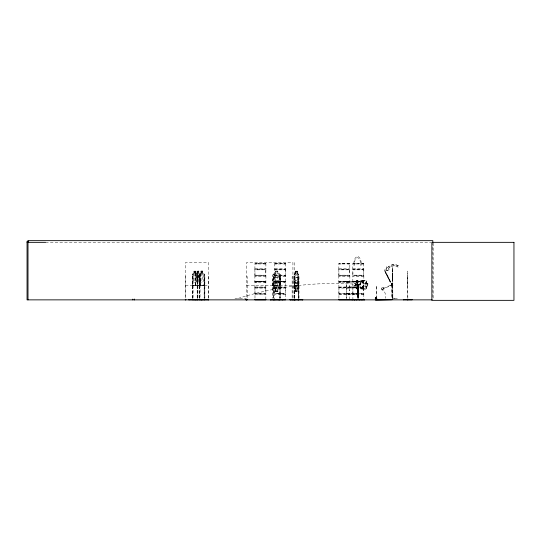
<?xml version="1.0" encoding="UTF-8"?>
<svg xmlns="http://www.w3.org/2000/svg" width="541" height="541" viewBox="0 0 541 541"><rect width="100%" height="100%" fill="white"/><g stroke="black" fill="none" stroke-linecap="round" stroke-linejoin="round"><path stroke-width="0.41" stroke-dasharray="2.71 2.03" d="M254.987 290.754L254.987 299.484M254.987 272.502L254.872 275.565L265.922 275.565L265.841 287.893M265.814 290.754L265.82 288.022L265.922 294.094L254.852 293.952M265.814 272.502L265.922 269.161L254.885 269.134L254.96 263.393L265.908 263.426L254.939 263.393M274.787 290.754L274.713 293.756L285.756 293.952L274.693 293.783M285.736 269.357L274.7 269.465L274.781 275.261L274.787 272.502M285.621 290.754L285.743 287.548M285.621 272.502L285.689 269.533M338.923 290.754L338.923 299.484M338.923 272.502L338.815 275.565L349.865 275.565L349.757 290.754M349.757 272.502L349.851 263.426L338.882 263.602M352.921 290.754L352.847 293.756L363.85 293.783L363.755 299.484M352.921 272.502L352.813 275.565L363.863 275.565L363.755 290.754M357.594 290.632L357.594 286.926L346.754 286.892L346.74 281.543M363.755 272.502L363.87 269.357M392.658 281.509L392.665 278.656M392.766 278.656L392.583 281.55L392.577 278.703M392.638 276.383L392.678 281.55M392.881 299.849L392.658 270L392.671 278.716L392.59 276.41M392.638 271.055L392.678 270.04L392.651 271.048M376.157 297.848L375.65 297.956M392.59 271.082L392.705 267.173M254.899 275.538L254.872 287.406L265.901 287.386M265.814 276.241L254.987 276.241M265.814 299.484L265.915 294.121M274.801 263.406L274.693 269.472M274.767 276.113L274.774 293.411L285.628 293.411L285.634 288.055L274.774 288.089M285.716 294.121L285.621 299.484M285.634 294.46L274.774 294.487L274.787 299.484M349.777 263.413L338.882 263.393L338.815 269.161L349.878 269.215M338.801 275.592L338.909 287.143M349.757 276.241L338.923 276.241M338.835 294.115L349.851 294.121L349.757 288.022M349.757 299.484L349.851 294.121M363.775 263.629L352.881 263.393L352.786 269.303L352.908 275.166L363.762 275.166L363.762 269.837L352.908 269.837M363.822 275.896L352.82 275.876L352.867 287.264M363.755 276.241L352.921 276.241M363.762 288.089L363.85 293.81M274.781 275.261L274.74 275.957M338.882 287.264L338.835 287.751L349.817 287.805M376.049 298.24C375.055 297.739 376.915 297.969 375.927 298.152M376.279 297.888L376.286 298.057M274.754 275.389L285.716 275.538L285.743 287.46M285.634 276.18L274.787 276.241M385.902 270.899L386.416 266.639L385.902 270.899L389.939 269.411L388.634 268.383A6.938 6.911 46.5 0 1 397.608 266.727M346.754 298.037L346.754 294.372L357.608 294.372L357.729 293.831L357.594 293.33L346.754 293.296L346.653 287.575L357.682 287.596M359.183 284.877C360.833 283.498 349.033 285.526 359.183 284.383M357.013 281.198L357.141 280.346M357.101 288.779L357.141 287.995M274.693 263.595L285.749 263.508L274.767 263.629M285.749 281.753L274.659 281.753L274.767 281.381L285.722 281.442M357.635 281.523L346.632 281.638L346.693 287.237L357.669 287.237M363.856 281.78L363.775 281.381L338.93 281.604M293.905 280.252L294.385 277.411L298.105 277.411M293.959 280.265L294.466 277.411M298.165 285.425L298.727 282.585L298.247 285.425L294.52 285.425L294.04 282.571L294.602 285.425M356.715 288.082L356.654 288.908M357.013 288.779L357.013 280.441M357.432 288.84L357.432 288.11M338.801 287.494L349.838 287.386M197.573 282.571L197.005 285.425L197.634 282.585L197.634 274.929L197.066 273.908M203.923 285.33L204.457 282.571L204.593 274.929L204.626 298.206M203.971 285.425L204.518 282.585M200.055 285.425L200.684 282.585L200.684 274.929M200.129 285.425L200.684 282.585M359.921 284.458L357.019 284.593L359.921 284.816L359.941 284.465L359.921 284.816M357.128 284.816L357.155 284.478M375.826 298.192L375.745 297.841M375.799 297.861L376.238 298.226M376.144 297.949L376.191 298.192M254.872 269.161L254.973 275.166L265.827 275.166L265.827 269.81L254.973 269.837M254.865 287.433L254.973 293.411L265.827 293.445M338.835 269.141L338.909 275.166L349.763 275.166L349.763 269.837L338.909 269.837M272.907 280.265L273.793 277.506M280.4 282.571L279.514 285.33L273.712 285.33M279.575 285.425L280.481 282.585M297.036 288.833L297.807 287.88L297.043 274.956L295.589 274.956L295.589 280.285L294.811 282.551L294.811 287.88L295.589 288.833M297.171 273.908L297.171 271.055L295.542 271.055L295.589 274.003L294.818 274.956L294.818 280.285L295.589 282.571L295.589 287.88L297.036 287.88L296.184 285.269L295.379 287.859L294.906 287.886L295.88 284.627C293.878 281.192 295.352 279.19 296.211 283.998C296.948 279.298 298.605 281.083 296.522 284.607C298.429 296.948 296.766 275.295 297.82 274.956L297.043 274.003L297.043 271.149M352.8 269.188L363.877 269.215M357.716 293.946L346.666 294L346.767 299.369M363.863 294.094L352.82 294.121L352.921 299.484M338.869 293.695L349.838 293.783M346.693 294.027L346.767 287.968L357.608 287.968M346.693 293.607L357.696 293.662M285.722 281.55L274.72 281.591M349.851 269.438L338.835 269.465M363.85 269.472L352.847 269.499M363.85 287.69L352.786 287.521L363.863 287.467M274.693 269.134L285.736 269.222M285.695 275.896L274.713 275.896M285.695 287.744L274.713 287.744M264.441 263.947L265.394 263.947M264.441 282.192L265.394 282.192M284.241 263.947L285.195 263.947M284.241 282.192L285.195 282.192M348.377 263.947L349.33 263.947M362.375 263.947L363.329 263.947M356.221 282.071L357.168 282.071M362.375 282.192L363.329 282.192M355.004 263.819L354.105 265.509L353.219 263.819L355.112 263.947M297.99 288.833L298.504 287.88L298.504 280.265L297.99 277.506M298.01 288.928L298.639 287.92L298.727 274.929L298.233 273.908L297.097 273.908M294.04 274.956L294.534 273.908L295.623 273.908M294.115 274.956L294.615 273.908M277.871 291.782L277.831 288.833L279.088 287.88L279.088 282.551L277.831 280.265L277.831 274.956L275.477 274.956L275.477 280.285L274.213 282.551L274.213 287.88L275.477 288.833M279.589 273.908L277.918 273.908L277.918 271.055L275.396 271.055L275.477 274.003L274.219 274.956L274.219 280.285L275.477 282.571L275.477 287.88L277.831 287.88L277.831 282.551L279.095 280.285L279.095 274.956L277.831 274.003L277.878 271.149L275.477 271.149M365.858 288.955L366.338 288.096L366.338 281.536M365.878 289.05L366.419 288.096M255.494 263.947L257.178 263.947M255.494 282.192L257.178 282.192M275.295 263.947L276.978 263.947M275.295 282.192L276.978 282.192M339.43 263.947L341.114 263.947M339.43 282.192L341.114 282.192M347.268 282.071L348.959 282.071M192.914 273.908L192.271 274.956L192.941 274.003L203.998 274.003M199.859 285.425L199.176 282.585L199.176 274.916L199.805 273.908M199.23 274.956L199.879 273.908M195.281 274.956L195.93 273.908M195.355 274.956L195.957 274.003M273.76 274.003L272.962 274.97L273.016 298.206M279.548 288.833L280.353 287.866M398.203 265.726A8.101 8.074 46.5 0 0 388.431 266.875L388.37 266.929A8.101 8.074 46.5 0 1 398.142 265.78C400.022 265.861 398.332 268.235 397.554 266.781A6.938 6.911 46.5 0 0 388.58 268.437M265.888 263.406L265.915 269.134M265.807 281.651L254.858 281.469L265.861 281.868M274.801 281.651L285.689 281.651M363.741 263.406L363.822 269.107M349.743 281.651L338.903 281.861M357.587 281.53L357.594 299.369M388.431 266.875L387.667 267.714L386.362 266.686M194.057 274.003L193.164 274.956L193.164 280.285L194.057 282.571L195.72 282.571L196.606 280.285L196.606 274.956L195.72 274.003L195.72 271.149M254.987 281.591L265.827 281.604M265.807 263.954L254.994 263.954M265.807 282.179L255.007 282.192M285.607 263.954L274.801 263.954M285.607 282.199L274.808 282.192M349.743 263.954L338.93 263.954M363.741 263.954L352.935 263.954M349.743 282.179L338.943 282.192M357.587 282.084L346.788 282.071M363.741 282.199L352.942 282.192M357.405 281.137C358.25 279.934 355.863 279.934 356.715 281.137M358.277 284.816L358.277 284.465M360.678 281.536L362.132 280.488M357.405 281.225L357.432 280.373M356.715 287.995L357.405 287.995M391.224 283.748C391.657 282.787 391.427 286.365 392.516 285.411M392.61 267.268L392.705 270.121M392.59 270.128L392.766 278.669M392.448 285.479L386.152 272.644L385.828 273.158M389.074 279.744L390.507 282.206L384.022 269.384L392.178 285.58M388.512 278.615L388.661 278.919L385.253 271.954L386.152 272.684M355.559 284.87L355.559 284.39M391.603 283.599L392.529 285.445M385.801 272.867L385.341 271.913L385.861 272.826M381.351 288.164L383.129 287.413L383.975 289.421L382.189 290.165L381.351 288.164L381.736 289.144M383.522 288.394L390.142 285.377L390.318 285.81L383.65 288.644L383.136 287.44M390.277 285.716L392.286 284.897C389.642 286.331 389.459 285.438 392.286 284.897M265.854 281.847L254.96 281.861M352.935 263.406L363.809 263.595M385.956 270.845L389.939 269.411M358.041 284.458L358.041 284.816M234.977 298.537L245.959 298.483M199.135 274.889L197.911 277.567C197.134 273.158 195.145 274.747 197.526 278.23C195.091 281.881 197.066 283.45 197.884 278.838C198.648 283.45 200.725 281.888 198.263 278.209L199.298 274.902L199.304 298.206M392.509 283.22L392.482 285.33L392.908 285.283M392.495 285.29L392.577 271.027M392.955 283.268L392.577 283.268M45.64 242.348L431.021 242.348M254.973 268.769L265.827 268.769M274.774 268.769L285.628 268.769L285.695 269.107M338.909 268.769L349.763 268.769M352.908 268.769L363.762 268.769M254.899 269.465L265.901 269.465M274.774 269.837L285.628 269.837L285.702 275.504M200.954 271.055L202.814 271.055M194.057 271.149L195.795 271.149M197.08 271.149L198.831 271.149M201.015 271.149L202.753 271.149M295.589 271.149L297.124 271.149M192.839 273.908L194.07 273.908M195.774 273.908L197.093 273.908M198.811 273.908L201.029 273.908M202.74 273.908L204.025 273.908L204.593 274.929M273.712 274.003L279.555 274.003L280.353 274.956L280.306 287.866M294.554 274.003L298.213 274.003M274.774 275.166L285.628 275.166M254.899 275.869L265.901 275.869M338.835 275.869L349.838 275.869M185.401 276.661L185.793 276.661L185.793 298.192M192.346 276.661L193.069 276.661L193.069 298.206M197.174 276.661L197.898 276.661L197.898 298.206M199.304 276.661L200.035 276.661M208.603 276.661L208.204 276.661L208.204 298.192M246.52 276.661L247.311 276.661L247.311 298.192M272.874 276.661L273.712 276.661L273.712 299.863M292.924 276.661L292.14 276.661L292.14 298.192M294.115 276.661L294.798 276.661L294.798 298.206M407.569 276.661L407.873 299.863M273.746 277.506L279.596 277.506M294.426 277.506L298.071 277.506M197.154 280.285L198.831 280.285L198.831 274.956L197.154 274.956L197.174 298.206M275.477 280.265L277.831 280.285M295.589 280.265L297.043 280.285M362.057 280.583L365.946 280.583M366.385 281.496L366.419 283.437M363.775 281.847L352.86 281.841M192.346 298.206L192.211 274.916L192.211 282.585L192.9 285.425M275.477 282.551L277.831 282.571M295.589 282.551L297.043 282.571M366.385 283.342L367.894 283.342L367.894 286.196L366.338 286.101L365.865 287.528L363.2 287.528L362.057 286.101L362.057 283.437L363.2 282.01L365.865 282.01L366.338 283.437L367.846 283.437M354.524 283.545L355.505 283.545M358.974 284.627L359.4 284.627M192.867 285.33L203.998 285.33M294.554 285.33L298.213 285.33M357.486 285.364L358.811 285.364M392.969 285.344L391.873 285.364L391.873 298.253M204.045 285.425L192.826 285.425L192.211 282.585M273.651 285.425L279.616 285.425M407.569 285.425L407.474 271.055L407.569 298.206M354.524 285.716L355.505 285.716M185.401 285.763L208.596 285.763M246.52 285.763L292.924 285.763M254.973 287.014L265.827 287.014M274.774 287.014L285.628 287.014M338.909 287.014L349.763 287.014M352.908 287.014L363.762 287.014M274.7 287.386L285.709 287.386M254.899 287.717L265.901 287.717M280.434 280.252L279.616 277.411L273.692 277.411L272.826 280.252L272.826 287.92L273.793 288.833M280.394 287.907L279.589 288.928L277.871 288.928M293.905 287.907L294.067 274.916L294.115 298.206M254.973 288.089L265.827 288.089M349.763 293.411L338.909 293.411L338.923 288.055L349.763 288.089M366.385 288.143L366.419 286.101M273.746 288.833L279.596 288.833M294.426 288.833L298.071 288.833M273.712 288.928L275.389 288.928M294.399 288.928L295.535 288.928M297.009 288.928L298.091 288.928M362.057 288.955L365.939 288.955M365.959 289.05L362.051 289.05L360.631 288.17L360.631 281.462L362.051 280.488L365.966 280.488L366.467 281.496M275.43 291.687L277.831 291.687M295.508 291.687L297.036 291.687M275.349 291.782L277.912 291.782L277.912 288.928M363.762 293.411L352.908 293.411L352.86 287.771M254.899 293.783L265.901 293.783M254.973 294.487L265.827 294.487M338.909 294.487L349.763 294.487M363.762 294.487L352.908 294.46M375.44 297.807L375.65 298.28M376.306 297.807L376.326 298.28M376.414 297.956L375.048 298.077M375.048 298.105L376.414 298.138M375.461 298.598L377.057 298.598L377.057 299.606M285.682 263.426L285.621 268.83M362.139 288.955L360.759 288.096L360.759 281.536M360.678 288.096L362.132 289.05M356.715 281.225L364.208 281.137L364.208 280.346L356.634 280.441L356.715 288.962L364.208 288.867L364.208 288.082L352.915 288.022M272.826 287.92L273.76 288.928M279.548 273.908L280.481 274.916L280.4 298.206M200.042 273.908L200.623 274.97M200.014 274.003L200.549 274.97L200.549 282.571M203.95 273.908L204.532 274.97M196.992 273.908L197.573 274.97M365.885 280.488L366.419 281.536M385.882 273.131L388.607 278.784M298.152 273.908L298.679 274.97M294.5 288.833L294.04 287.866L294.48 288.928M383.643 288.637L383.975 289.421M363.762 275.166L363.85 275.538M349.851 275.538L349.763 275.166M338.835 287.717L338.923 288.055M274.74 294.203L274.787 294.487M265.915 275.538L265.814 275.166M381.804 289.185L382.189 290.165M200.123 280.285L201.015 282.571L202.679 282.571L203.572 280.285L203.572 274.956L202.679 274.003L202.679 271.149M279.548 277.506L280.353 280.265M273.76 285.33L272.874 282.585L273.699 285.425M195.355 282.571L195.957 285.33M195.91 285.425L195.281 282.571L195.22 274.916L195.22 282.585L195.835 285.425M199.304 282.571L199.9 285.33M298.023 277.411L298.585 280.265M433.152 243.18L433.152 299.863M432.82 242.348L432.82 299.863M392.786 285.344L392.84 299.863M392.658 285.364L392.658 299.863M392.097 285.344L392.184 299.849M392.002 285.344L392.056 299.863M376.61 298.984L376.61 285.432L376.489 298.984M375.603 297.712L375.603 298.842M375.461 297.712L375.461 298.842M367.812 283.342L367.812 286.196M363.951 280.346L363.951 281.137M363.951 288.082L363.951 288.867M360.171 283.964L360.171 285.296M359.292 283.964L359.292 285.296M358.744 298.253L358.811 285.121L357.486 285.121L357.581 298.253M358.656 285.364L358.609 298.253M358.494 285.121L358.494 284.153L357.797 284.153L357.797 285.121M358.413 285.364L358.413 298.253M358.291 284.153L358.331 298.253M358.21 298.253L358.162 285.364L358.088 298.253M358.007 284.153L357.959 298.253M357.885 285.364L357.885 298.253M357.276 281.225L357.276 287.995M348.634 281.787L348.62 282.192M299.011 298.206L299.011 276.661L298.328 276.661L298.328 298.206M298.754 276.661L298.754 298.206M298.598 274.97L298.585 299.863M297.097 271.055L297.124 274.003M297.083 288.928L297.083 291.782L295.454 291.782L295.454 288.928M296.955 288.833L297.009 291.782M295.623 271.055L295.67 274.003M295.508 288.833L295.535 291.782M294.547 276.661L294.547 298.206M294.446 262.568L294.372 298.206M294.142 276.661L294.142 298.192M292.924 298.192L292.924 262.568L246.52 262.568L246.52 298.192M280.536 298.206L280.536 276.661L279.704 276.661L279.704 298.206M279.846 276.661L279.846 298.206M275.43 288.833L275.477 291.687M275.396 271.055L275.396 273.908L273.678 273.908L272.874 274.929L272.874 298.206M275.349 288.928L275.389 291.782M273.57 276.661L273.57 298.206M208.603 298.192L208.596 262.568L185.401 262.568L185.401 298.192M204.863 298.206L204.863 276.661L204.133 276.661L204.133 298.206M204.37 276.661L204.37 299.863M202.74 271.055L202.753 274.003M201.09 271.149L201.09 274.003M201.029 271.055L201.015 274.003L200.123 274.956L200.035 298.206M199.798 276.661L199.798 298.206M199.541 276.661L199.541 298.206M198.757 271.149L198.757 274.003M197.668 276.661L197.668 298.206M197.499 274.97L197.499 282.571M197.411 276.661L197.411 299.863M197.093 271.055L197.154 274.003L196.255 274.956L196.255 280.285L197.154 282.571L198.831 282.571L199.724 280.285L199.724 274.956L198.831 274.003L198.885 271.055L197.019 271.055L197.08 274.003M195.849 273.908L195.849 271.055L193.996 271.055L193.996 273.908M195.774 271.055L195.795 274.003M194.07 271.055L194.131 274.003M192.839 276.661L192.839 298.206M192.582 276.661L192.582 298.206M381.419 288.306A260.025 45.322 -5.8 0 1 385.334 298.274M238.256 298.355A476.006 386.754 -90 0 1 353.713 284.086M353.828 263.819A7.31 3.713 -90 0 1 357.54 256.508A7.31 3.713 -90 0 1 361.253 263.819L361.861 263.819L360.915 265.509L359.961 263.819L360.577 263.819A6.1 3.097 -90 0 0 357.479 257.712A6.1 3.097 -90 0 0 354.382 263.819M362.619 286.534L362.7 287.264L364.35 285.364C366.534 289.225 366.541 285.804 364.668 284.803C366.534 283.829 366.555 280.231 364.336 284.187C362.044 280.13 362.064 283.714 364.032 284.755L362.619 286.534M274.409 281.225L276.079 284.607C272.678 288.4 275.639 289.455 276.627 285.269C277.634 289.469 280.421 288.36 277.12 284.627C280.63 280.651 277.56 279.602 276.579 283.998L275.193 281.239L274.409 281.225M254.994 281.232L265.814 281.239L255.007 281.239M274.801 281.232L285.621 281.239L274.808 281.239M338.93 281.232L349.757 281.239L338.943 281.239M352.935 281.232L363.755 281.239L352.942 281.239M388.215 277.607L389.222 279.656L388.228 277.601M195.423 271.629L194.347 271.629L194.347 272.576L195.423 272.576L195.423 271.629M198.527 271.629L197.451 271.629L197.451 272.576L198.527 272.576L198.527 271.629M202.381 271.629L201.313 271.629L201.313 272.576L202.381 272.576L202.381 271.629M277.411 271.629L275.896 271.629L275.896 272.576L277.411 272.576L277.411 271.629M296.786 271.629L295.853 271.629L295.853 272.576L296.786 272.576L296.786 271.629M195.72 274.956L194.057 274.956L194.057 280.285L195.72 280.285L195.72 274.956M202.679 274.956L201.015 274.956L201.015 280.285L202.679 280.285L202.679 274.956M365.865 283.437L363.2 283.437L363.2 286.101L365.865 286.101L365.865 283.437M367.528 283.91L367.055 283.91L367.055 285.628L367.528 285.628L367.528 283.91M360.38 283.964L359.082 283.964L359.082 285.296L360.38 285.296L360.38 283.964M277.411 290.26L275.896 290.26L275.896 291.207L277.411 291.207L277.411 290.26M296.779 290.26L295.846 290.26L295.846 291.207L296.779 291.207L296.779 290.26M397.108 298.808L392.34 298.808L397.135 298.821M390.426 282.246L389.155 279.683L390.419 282.246M355.187 285.398A1.089 0.94 -90 0 0 354.768 283.579A1.089 0.94 -90 0 0 353.618 284.911A1.089 0.94 -90 0 0 355.187 285.398M356.167 285.398A1.089 0.94 -90 0 0 355.748 283.579A1.089 0.94 -90 0 0 354.598 284.911A1.089 0.94 -90 0 0 356.167 285.398"/><path stroke-width="0.81" d="M298.639 299.842L298.646 299.383M297.8 299.788L297.841 299.383M270.399 299.863L285.628 299.829M245.932 299.815L246.283 299.802M290.483 299.802L290.51 299.423L290.544 299.863M188.735 299.802L208.495 299.815M195.896 299.802L195.93 299.423L195.97 299.863M352.09 299.802L352.137 299.423L352.191 299.863M356.505 299.802L356.553 299.423M270.716 299.802L270.77 299.423M274.801 299.802L274.855 299.423L274.909 299.863M28.741 241.259L27.05 241.259L27.05 299.863L431.975 299.863M27.05 242.348L45.606 242.348M254.987 299.484L265.814 299.484M274.787 299.484L285.621 299.484M338.923 299.484L349.757 299.484M352.921 299.484L363.755 299.484M346.74 299.511L357.615 299.518M254.96 299.626L265.834 299.626M274.767 299.626L285.641 299.626M338.903 299.64L363.775 299.626M375.454 299.721L391.184 299.721M254.973 299.829L265.827 299.829M338.909 299.829L364.519 299.842M403.37 299.741L412.073 299.802L412.073 299.383M282.7 299.802L282.645 299.423M364.208 299.802L364.154 299.423M359.792 299.802L359.738 299.423M201.313 299.802L201.272 299.423L201.238 299.863M302.825 299.802L289.942 299.842L289.942 299.383M354.707 299.802L354.673 299.423M432.82 242.348L432.82 240.65L28.004 240.65L28.004 299.863M407.873 299.261L407.873 299.863M407.569 299.261L407.569 299.863M403.37 299.383L403.37 299.863M391.17 299.403L391.17 299.849M364.107 299.383L364.107 299.863M362.139 299.383L362.139 299.863M359.691 299.383L359.691 299.863M356.607 299.383L356.607 299.863M354.646 299.383L354.646 299.863M354.152 299.383L354.152 299.863M298.531 299.261L298.531 299.863M298.28 299.261L298.28 299.863M295.285 299.383L295.285 299.863M294.845 299.261L294.845 299.863M294.595 299.261L294.595 299.863M294.439 299.261L294.453 299.863M294.135 299.261L294.148 299.863M293.046 299.383L293.046 299.863M292.985 299.383L292.985 299.863M292.052 299.261L292.045 299.863M282.591 299.383L282.591 299.863M279.765 299.261L279.765 299.863M279.623 299.261L279.623 299.863M278.507 299.383L278.507 299.863M273.787 299.261L273.787 299.863M273.651 299.261L273.651 299.863M270.825 299.383L270.825 299.863M247.399 299.261L247.399 299.863M246.588 299.139L246.588 299.863M246.459 299.383L246.459 299.863M246.405 299.383L246.405 299.863M246.148 299.139L246.148 299.863M208.657 299.383L208.63 299.863M208.163 299.261L208.197 299.863M204.315 299.261L204.315 299.863M204.079 299.261L204.079 299.863M202.767 299.383L202.767 299.863M201.401 299.383L201.401 299.863M200.089 299.261L200.089 299.863M199.852 299.261L199.852 299.863M197.357 299.261L197.357 299.863M197.12 299.261L197.12 299.863M195.808 299.383L195.808 299.863M194.442 299.383L194.442 299.863M193.13 299.261L193.13 299.863M192.894 299.261L192.894 299.863M189.012 299.383L189.012 299.863M185.84 299.261L185.834 299.863M134.533 299.139L134.533 299.863M134.1 299.139L134.1 299.863M132.41 299.139L132.41 299.863M361.618 299.741L361.652 299.383L361.618 299.741M513.95 242.348L431.867 242.348L431.867 300.35L513.95 300.35L513.95 242.348M391.184 299.606L375.454 299.849L391.184 299.606M302.649 299.802L302.615 299.423L302.581 299.863M185.367 299.863L185.367 299.383L185.34 299.863"/></g></svg>
